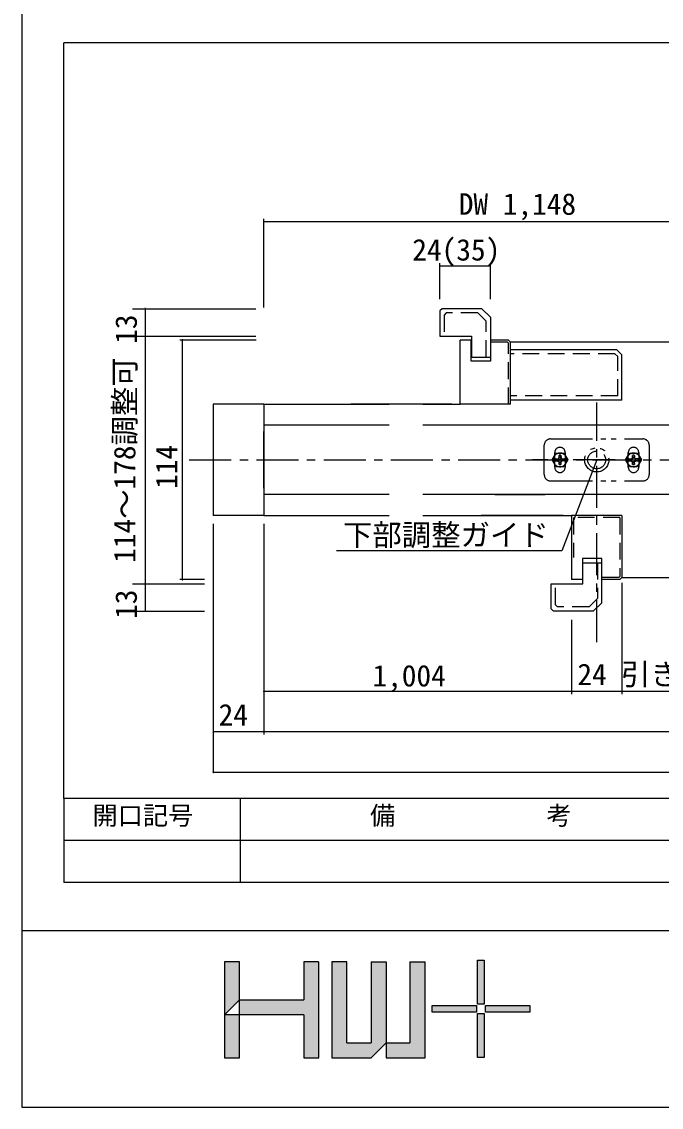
# Model space of a CAD drawing. Units: millimetres, scale not verified. Extents: x -800 to 800, y -554 to 554.
# Drawn here: x -800 to -496, y -554 to -37 of the extents above; entities that cross this region are included whole.
import ezdxf
from ezdxf.enums import TextEntityAlignment as Align

# ---------------------------------------------------------------- set-up
doc = ezdxf.new("R2010")
doc.units = ezdxf.units.MM
doc.header["$LTSCALE"] = 4
for name, pattern in [('CHAIN1', [8, 5, -1, 1, -1]), ('DOUBLE_CHAIN1', [8.8, 5, -1, 0.6, -0.6, 0.6, -1]), ('USER9', [3, 2, -1])]:
    doc.linetypes.add(name, pattern=pattern)
for name, color, linetype, lineweight in [('1-0', 7, 'Continuous', 25), ('1-3_0', 7, 'Continuous', 25), ('2-0', 7, 'Continuous', 25)]:
    doc.layers.add(name, color=color, linetype=linetype, lineweight=lineweight)
doc.styles.add('ＭＳ ゴシック', font='')
doc.styles.get('ＭＳ ゴシック').set_extended_font_data('MS Gothic')

msp = doc.modelspace()

# ---------------------------------------------------------------- linework, layer by layer
at = {"layer": '1-0'}
for p, q in [((152, -47), (-780, -47)), ((152, -47), (-780, -47)), ((-780, -407), (-780, -47)), ((152, -407), (-780, -407))]:
    msp.add_line(p, q, dxfattribs=at)
at = {"layer": '1-3_0'}
for p, q in [((152, -47), (-780, -47)), ((152, -47), (-780, -47)), ((-780, -407), (-780, -47)), ((152, -407), (-780, -407)), ((152, -407), (-780, -407)), ((-780, -407), (-780, -447)), ((-696, -407), (-696, -447)), ((152, -427), (-780, -427)), ((152, -447), (-780, -447)), ((800, -470), (-800, -470)), ((-703.403, -484.7), (-703.403, -530.41)), ((-696.28, -484.7), (-703.403, -484.7)), ((-658.657, -484.7), (-665.78, -484.7)), ((-665.78, -484.7), (-665.78, -502.805)), ((-645.205, -484.7), (-652.328, -484.7)), ((-652.328, -484.7), (-652.328, -530.41)), ((-645.192, -523.158), (-645.192, -484.7)), ((-633.658, -484.708), (-626.549, -484.708)), ((-633.647, -484.7), (-633.647, -523.345)), ((-626.549, -484.709), (-626.549, -530.41)), ((-615.208, -484.709), (-608.02, -484.709)), ((-615.184, -484.709), (-615.184, -523.313)), ((-608.02, -530.41), (-608.02, -484.709)), ((-703.403, -509.941), (-696.267, -502.805)), ((-696.267, -502.805), (-665.78, -502.805)), ((-665.78, -509.941), (-703.403, -509.941)), ((-652.328, -509.958), (-652.328, -510.358)), ((-645.192, -523.345), (-645.192, -509.731)), ((-645.192, -523.345), (-633.647, -523.345)), ((-633.647, -530.41), (-626.551, -523.313)), ((-626.549, -523.313), (-615.184, -523.313)), ((-652.328, -530.41), (-633.647, -530.41)), ((-626.549, -530.41), (-608.02, -530.41))]:
    msp.add_line(p, q, dxfattribs=at)
for points in [[(-800, -554), (800, -554), (800, 554), (-800, 554)], [(-582.986, -484.01), (-579.826, -484.01), (-579.826, -504.954), (-582.986, -504.954)], [(-604.674, -505.508), (-583.514, -505.508), (-583.514, -508.74), (-604.674, -508.74)], [(-579.298, -505.508), (-558.138, -505.508), (-558.138, -508.74), (-579.298, -508.74)], [(-582.986, -509.383), (-579.826, -509.383), (-579.826, -530.328), (-582.986, -530.328)]]:
    msp.add_lwpolyline(points, close=True, dxfattribs=at)
for points in [[(-703.403, -530.41), (-696.267, -530.41), (-696.267, -509.731), (-696.267, -484.7)], [(-665.78, -530.41), (-658.643, -530.41), (-658.643, -509.731), (-658.643, -484.7)], [(-665.78, -509.958), (-665.78, -510.358), (-665.78, -530.41)]]:
    msp.add_lwpolyline(points, dxfattribs=at)
at = {"layer": '1-3_0', "color": 134}
for points in [[(-703.403, -484.7), (-696.267, -484.7), (-703.403, -509.941), (-696.267, -502.805)], [(-665.78, -530.41), (-658.643, -530.41), (-658.657, -484.7)], [(-665.78, -530.41), (-658.657, -484.7), (-665.78, -484.7)], [(-645.205, -484.7), (-652.328, -484.7), (-652.328, -530.41)], [(-652.328, -530.41), (-645.192, -523.158), (-645.205, -484.7)], [(-626.551, -523.313), (-626.549, -484.709), (-633.647, -484.708)], [(-626.551, -523.313), (-633.647, -484.708), (-633.647, -523.345)], [(-608.02, -530.41), (-608.02, -484.709), (-615.184, -484.709)], [(-608.02, -530.41), (-615.184, -484.709), (-615.184, -523.313)], [(-582.986, -484.01), (-579.826, -484.01), (-582.986, -504.954), (-579.826, -504.954)], [(-696.267, -502.805), (-665.78, -509.958), (-696.267, -509.941)], [(-665.78, -502.805), (-696.267, -502.805), (-665.85, -509.941)], [(-665.78, -502.805), (-665.85, -509.941), (-665.78, -530.41)], [(-583.514, -505.508), (-604.674, -505.508), (-583.514, -508.74), (-604.674, -508.74)], [(-579.298, -505.508), (-558.138, -505.508), (-579.298, -508.74), (-558.138, -508.74)], [(-703.403, -509.941), (-703.403, -530.41), (-696.267, -509.941), (-696.267, -530.41)], [(-582.986, -509.383), (-579.826, -509.383), (-582.986, -530.328), (-579.826, -530.328)], [(-652.328, -530.41), (-633.647, -523.345), (-645.192, -523.158)], [(-652.328, -530.41), (-633.647, -530.41), (-626.551, -523.313)], [(-652.328, -530.41), (-626.551, -523.313), (-633.647, -523.345)], [(-626.549, -523.313), (-626.549, -530.41), (-608.02, -530.41)], [(-608.02, -530.41), (-615.184, -523.313), (-626.549, -523.313)]]:
    msp.add_solid(points, dxfattribs=at)
at = {"layer": '1-3_0'}
for points in [[(-703.403, -484.7), (-696.28, -484.7), (-703.403, -509.941), (-696.267, -502.805)], [(-665.78, -530.41), (-658.643, -530.41), (-658.643, -484.7)], [(-665.78, -530.41), (-658.643, -484.7), (-665.78, -502.805)], [(-665.78, -484.7), (-665.78, -502.805), (-658.657, -484.7)], [(-645.205, -484.7), (-652.328, -484.7), (-652.328, -530.41)], [(-652.328, -530.41), (-645.192, -523.158), (-645.205, -484.7)], [(-626.551, -523.313), (-626.549, -484.708), (-633.647, -484.708)], [(-626.551, -523.313), (-633.647, -484.708), (-633.647, -523.345)], [(-608.02, -530.41), (-608.02, -484.709), (-615.208, -484.709)], [(-608.02, -530.41), (-615.208, -484.709), (-615.184, -523.313)], [(-582.986, -504.954), (-579.826, -504.954), (-582.986, -484.01), (-579.826, -484.01)], [(-696.267, -502.805), (-696.267, -509.731), (-665.85, -509.941)], [(-665.78, -502.805), (-696.267, -502.805), (-665.85, -509.941)], [(-665.78, -502.805), (-665.85, -509.941), (-665.78, -530.41)], [(-604.674, -505.508), (-604.674, -508.74), (-583.514, -505.508), (-583.514, -508.74)], [(-579.298, -505.508), (-579.298, -508.74), (-558.138, -505.508), (-558.138, -508.74)], [(-703.403, -530.41), (-703.403, -509.941), (-696.267, -530.41), (-696.267, -509.731)], [(-582.986, -509.383), (-582.986, -530.328), (-579.826, -509.383), (-579.826, -530.328)], [(-652.328, -530.41), (-633.647, -523.345), (-645.192, -523.158)], [(-652.328, -530.41), (-633.647, -530.41), (-626.551, -523.313)], [(-652.328, -530.41), (-626.551, -523.313), (-633.647, -523.345)], [(-626.551, -523.313), (-626.549, -530.41), (-608.02, -530.41)], [(-608.02, -530.41), (-615.184, -523.313), (-626.551, -523.313)]]:
    msp.add_solid(points, dxfattribs=at)
at = {"layer": '2-0'}
for p, q in [((-684.823, -173.05), (-684.823, -130.895)), ((-684.823, -132.145), (-418.768, -132.145)), ((-600.933, -169.11), (-600.933, -151.933)), ((-600.933, -153.183), (-576.933, -153.183)), ((-576.933, -169.11), (-576.933, -151.933)), ((-747.253, -173.69), (-688.587, -173.69)), ((-741.253, -173.69), (-741.253, -317.69)), ((-599.933, -173.69), (-600.933, -174.69)), ((-580.933, -173.69), (-599.933, -173.69)), ((-580.933, -173.69), (-576.933, -177.69)), ((-576.933, -177.69), (-576.933, -196.69)), ((-747.253, -186.69), (-688.587, -186.69)), ((-688.425, -188.69), (-724.705, -188.69)), ((-723.455, -302.69), (-723.455, -188.69)), ((-586.083, -188.69), (-591.283, -188.69)), ((-591.283, -219.19), (-591.283, -188.69)), ((-586.083, -188.69), (-591.283, -188.69)), ((-586.083, -188.69), (-591.283, -188.69)), ((-585.933, -186.69), (-585.933, -196.69)), ((-568.283, -188.69), (-576.783, -188.69)), ((-576.783, -188.69), (-576.783, -198.69)), ((-567.283, -189.69), (-568.283, -188.69)), ((-567.283, -219.19), (-567.283, -189.69)), ((-482.768, -189.69), (-567.283, -189.69)), ((-516.783, -193.19), (-567.283, -193.19)), ((-567.283, -217.19), (-567.283, -193.19)), ((-514.283, -195.69), (-516.783, -193.19)), ((-514.283, -217.19), (-514.283, -195.69)), ((-585.933, -196.69), (-576.933, -196.69)), ((-708.823, -219.19), (-708.823, -272.19)), ((-684.823, -219.19), (-708.823, -219.19)), ((-684.823, -219.19), (-684.823, -272.19)), ((-684.823, -219.19), (-625.106, -219.19)), ((-595.283, -219.19), (-643.402, -219.19)), ((-609.01, -219.19), (-591.283, -219.19)), ((-567.283, -219.19), (-591.283, -219.19)), ((-514.283, -217.19), (-567.283, -217.19)), ((-625.106, -229.19), (-684.823, -229.19)), ((-684.823, -259.19), (-684.823, -232.19)), ((-418.768, -229.19), (-609.01, -229.19)), ((-447.327, -229.19), (-553.349, -229.19)), ((-526.283, -245.69), (-542.949, -289.008)), ((-625.106, -262.19), (-684.823, -262.19)), ((-574.868, -262.19), (-550.849, -262.19)), ((-684.823, -272.19), (-708.823, -272.19)), ((-684.823, -272.19), (-625.106, -272.19)), ((-609.01, -272.19), (-538.283, -272.19)), ((-542.283, -272.19), (-581.368, -272.19)), ((-538.283, -272.19), (-538.283, -302.69)), ((-514.283, -272.19), (-538.283, -272.19)), ((-514.283, -272.19), (-514.283, -301.69)), ((-684.823, -276.19), (-684.823, -357.286)), ((-684.823, -276.19), (-684.823, -376.502)), ((-684.823, -276.19), (-684.823, -376.502)), ((-542.949, -289.008), (-650.186, -289.008)), ((-532.933, -294.69), (-523.933, -294.69)), ((-532.933, -304.69), (-532.933, -294.69)), ((-523.933, -313.69), (-523.933, -294.69)), ((-523.783, -302.69), (-523.783, -292.69)), ((-747.253, -304.69), (-712.955, -304.69)), ((-712.984, -302.69), (-724.705, -302.69)), ((-533.083, -302.69), (-538.283, -302.69)), ((-533.083, -302.69), (-538.283, -302.69)), ((-533.083, -302.69), (-538.283, -302.69)), ((-515.283, -302.69), (-523.783, -302.69)), ((-514.283, -301.69), (-515.283, -302.69)), ((-514.283, -301.69), (-482.768, -301.69)), ((-514.283, -304.19), (-514.283, -357.286)), ((-527.933, -317.69), (-523.933, -313.69)), ((-747.253, -317.69), (-712.955, -317.69)), ((-546.933, -317.69), (-547.933, -316.69)), ((-527.933, -317.69), (-546.933, -317.69)), ((-538.283, -321.889), (-538.283, -357.286)), ((-538.283, -356.036), (-684.823, -356.036)), ((-514.283, -356.036), (-538.283, -356.036)), ((-684.823, -375.252), (-708.823, -375.252))]:
    msp.add_line(p, q, dxfattribs=at)
at = {"layer": '2-0', "linetype": 'USER9'}
for p, q in [((-597.943, -175.69), (-598.943, -176.69)), ((-582.933, -175.69), (-597.943, -175.69)), ((-582.933, -175.69), (-578.943, -179.68)), ((-598.943, -176.69), (-598.943, -186.69)), ((-578.943, -196.69), (-578.943, -179.68)), ((-568.697, -189.69), (-576.783, -189.69)), ((-568.283, -190.104), (-568.697, -189.69)), ((-568.283, -219.19), (-568.283, -190.104)), ((-516.283, -215.19), (-567.283, -215.19)), ((-515.283, -273.19), (-537.283, -273.19)), ((-537.283, -273.19), (-537.283, -292.19)), ((-515.283, -273.19), (-515.283, -301.275)), ((-525.933, -294.69), (-525.933, -311.7)), ((-545.933, -314.69), (-545.933, -304.69)), ((-515.697, -301.69), (-523.783, -301.69)), ((-515.283, -301.275), (-515.697, -301.69)), ((-545.933, -314.69), (-544.933, -315.69)), ((-525.933, -311.7), (-529.923, -315.69)), ((-529.923, -315.69), (-544.933, -315.69))]:
    msp.add_line(p, q, dxfattribs=at)
at = {"layer": '2-0', "linetype": 'CHAIN1'}
for p, q in [((-526.283, -332.537), (-526.283, -218.351)), ((-720.252, -245.69), (-407.411, -245.69)), ((-517.534, -245.69), (-556.857, -245.69))]:
    msp.add_line(p, q, dxfattribs=at)
at = {"layer": '2-0', "linetype": 'DOUBLE_CHAIN1'}
for p, q in [((-548.283, -235.689), (-504.283, -235.689)), ((-551.283, -252.69), (-551.283, -238.69)), ((-546.283, -249.19), (-546.283, -242.19)), ((-541.283, -242.19), (-541.283, -249.19)), ((-511.283, -249.19), (-511.283, -242.19)), ((-506.283, -242.19), (-506.283, -249.19)), ((-501.283, -238.69), (-501.283, -252.69)), ((-544.888, -245.165), (-544.686, -245.367)), ((-544.686, -246.013), (-544.888, -246.214)), ((-544.308, -244.585), (-544.106, -244.787)), ((-543.46, -244.787), (-543.259, -244.585)), ((-543.259, -246.794), (-543.46, -246.593)), ((-542.88, -245.367), (-543.276, -245.182)), ((-542.88, -246.013), (-542.679, -246.214)), ((-509.686, -245.367), (-509.887, -245.165)), ((-509.686, -246.013), (-509.887, -246.214)), ((-509.307, -246.794), (-509.106, -246.593)), ((-509.106, -244.787), (-509.29, -245.182)), ((-508.258, -244.585), (-508.46, -244.787)), ((-508.46, -246.593), (-508.258, -246.794)), ((-507.88, -245.367), (-507.678, -245.165)), ((-548.283, -255.69), (-504.283, -255.69))]:
    msp.add_line(p, q, dxfattribs=at)
at = {"layer": '2-0'}
for points in [[(-600.933, -174.69), (-600.933, -186.69), (-585.933, -186.69)], [(-576.783, -198.69), (-586.083, -198.69), (-586.083, -188.69)], [(-418.768, -229.19), (-418.768, -262.19), (-609.01, -262.19)], [(-708.823, -276.19), (-708.823, -394.37), (-314.18, -394.37), (104, -394.37)], [(-523.783, -292.69), (-533.083, -292.69), (-533.083, -302.69)], [(-547.933, -316.69), (-547.933, -304.69), (-532.933, -304.69)], [(-114.078, -356.036), (-314.18, -356.036), (-514.283, -356.036)], [(80, -375.252), (-314.18, -375.252), (-684.823, -375.252)]]:
    msp.add_lwpolyline(points, dxfattribs=at)
at = {"layer": '2-0', "linetype": 'USER9'}
msp.add_lwpolyline([(-516.283, -215.19), (-516.283, -196.518), (-517.611, -195.19), (-567.283, -195.19)], dxfattribs=at)
at = {"layer": '2-0', "linetype": 'DOUBLE_CHAIN1'}
for points in [[(-547.523, -245.69), (-545.653, -242.451), (-541.913, -242.451), (-540.043, -245.69), (-541.913, -248.929), (-545.653, -248.929)], [(-506.913, -248.929), (-510.653, -248.929), (-512.523, -245.69), (-510.653, -242.451), (-506.913, -242.451), (-505.043, -245.69)], [(-545.95, -245.225), (-544.888, -245.165), (-544.492, -244.98), (-544.291, -245.182), (-544.686, -245.367), (-544.852, -245.362)], [(-543.46, -244.787), (-543.456, -244.621), (-543.319, -243.525), (-543.259, -244.585), (-543.074, -244.98), (-543.276, -245.182)], [(-543.276, -246.197), (-542.88, -246.013), (-542.714, -246.017), (-541.617, -246.154), (-542.679, -246.214), (-543.074, -246.399)], [(-509.852, -245.362), (-510.949, -245.225), (-509.887, -245.165), (-509.492, -244.98), (-509.29, -245.182), (-509.686, -245.367)], [(-509.247, -247.854), (-509.307, -246.794), (-509.492, -246.399), (-509.29, -246.197), (-509.106, -246.593), (-509.11, -246.759)], [(-508.275, -245.182), (-508.46, -244.787), (-508.456, -244.621), (-508.318, -243.525), (-508.258, -244.585), (-508.074, -244.98)]]:
    msp.add_lwpolyline(points, close=True, dxfattribs=at)
for points in [[(-544.291, -246.197), (-544.686, -246.013), (-544.852, -246.017), (-545.95, -246.154)], [(-545.95, -246.154), (-544.888, -246.214), (-544.492, -246.399), (-544.308, -246.794), (-544.248, -247.854), (-544.11, -246.759), (-544.106, -246.593), (-544.308, -246.794)], [(-544.291, -245.182), (-544.106, -244.787), (-544.11, -244.621), (-544.248, -243.525), (-544.308, -244.585), (-544.492, -244.98)], [(-544.106, -246.593), (-544.291, -246.197), (-544.492, -246.399)], [(-543.276, -246.197), (-543.46, -246.593), (-543.456, -246.759), (-543.319, -247.854), (-543.259, -246.794), (-543.074, -246.399)], [(-543.074, -244.98), (-542.679, -245.165), (-541.617, -245.225), (-542.714, -245.362), (-542.88, -245.367), (-542.679, -245.165)], [(-509.29, -246.197), (-509.686, -246.013), (-509.852, -246.017), (-510.949, -246.154), (-509.887, -246.214), (-509.492, -246.399)], [(-509.492, -244.98), (-509.307, -244.585), (-509.247, -243.525), (-509.11, -244.621), (-509.106, -244.787), (-509.307, -244.585)], [(-508.275, -246.197), (-508.46, -246.593), (-508.456, -246.759), (-508.318, -247.854)], [(-508.318, -247.854), (-508.258, -246.794), (-508.074, -246.399), (-507.678, -246.214), (-506.616, -246.154), (-507.714, -246.017), (-507.88, -246.013), (-507.678, -246.214)], [(-508.275, -245.182), (-507.88, -245.367), (-507.714, -245.362), (-506.616, -245.225), (-507.678, -245.165), (-508.074, -244.98)], [(-507.88, -246.013), (-508.275, -246.197), (-508.074, -246.399)]]:
    msp.add_lwpolyline(points, dxfattribs=at)
for radius in [5.75, 4.25]:
    msp.add_circle((-526.283, -245.69), radius, dxfattribs=at)
at = {"layer": '2-0'}
for centre, start, end in [((-684.823, -132.145), 0, 180), ((-684.823, -132.145), 180, 0), ((-600.933, -153.183), 0, 180), ((-600.933, -153.183), 0, 180), ((-600.933, -153.183), 180, 0), ((-600.933, -153.183), 180, 0), ((-576.933, -153.183), 0, 180), ((-576.933, -153.183), 0, 180), ((-576.933, -153.183), 180, 0), ((-576.933, -153.183), 180, 0), ((-741.253, -173.69), 0, 180), ((-741.253, -173.69), 180, 0), ((-741.253, -186.69), 0, 180), ((-741.253, -186.69), 180, 0), ((-723.455, -188.69), 90, 270), ((-723.455, -188.69), 270, 90), ((-741.253, -304.69), 0, 180), ((-741.253, -304.69), 180, 0), ((-723.455, -302.69), 90, 270), ((-723.455, -302.69), 90, 270), ((-723.455, -302.69), 270, 90), ((-723.455, -302.69), 270, 90), ((-741.253, -317.69), 0, 180), ((-741.253, -317.69), 180, 0), ((-684.823, -356.036), 0, 180), ((-684.823, -356.036), 180, 0), ((-538.283, -356.036), 0, 180), ((-538.283, -356.036), 180, 0), ((-514.283, -356.036), 0, 180), ((-514.283, -356.036), 0, 180), ((-514.283, -356.036), 0, 180), ((-514.283, -356.036), 180, 0), ((-514.283, -356.036), 180, 0), ((-514.283, -356.036), 180, 0), ((-708.823, -375.252), 0, 180), ((-708.823, -375.252), 180, 0), ((-684.823, -375.252), 0, 180), ((-684.823, -375.252), 0, 180), ((-684.823, -375.252), 180, 0), ((-684.823, -375.252), 180, 0), ((-708.823, -394.37), 0, 180), ((-708.823, -394.37), 180, 0)]:
    msp.add_arc(centre, 0.156, start, end, dxfattribs=at)
at = {"layer": '2-0', "linetype": 'DOUBLE_CHAIN1'}
for centre, radius, start, end in [((-548.283, -238.69), 3, 90, 180), ((-504.283, -238.69), 3, 0, 90), ((-543.783, -245.69), 3.25, 142.55059, 142.33573), ((-543.783, -242.19), 2.5, 90, 180), ((-543.783, -242.19), 2.5, 0, 90), ((-508.783, -245.69), 3.25, 142.55059, 142.33573), ((-508.783, -242.19), 2.5, 90, 180), ((-508.783, -242.19), 2.5, 0, 90), ((-543.516, -245.69), 2.478, 169.19486, 190.80514), ((-543.783, -245.69), 1.118, 162.98773, 197.01227), ((-543.783, -245.959), 2.478, 90, 100.80514), ((-543.783, -245.42), 2.478, 259.19486, 270), ((-543.783, -245.69), 1.118, 72.98773, 107.01227), ((-543.783, -245.69), 1.118, 252.98773, 287.01227), ((-543.783, -245.959), 2.478, 79.19486, 90), ((-543.783, -245.42), 2.478, 270, 280.80514), ((-543.783, -245.69), 1.118, 342.98773, 17.01227), ((-544.051, -245.69), 2.478, 349.19486, 10.80514), ((-508.515, -245.69), 2.478, 169.19486, 190.80514), ((-508.783, -245.69), 1.118, 162.98773, 197.01227), ((-508.783, -245.959), 2.478, 90, 100.80514), ((-508.783, -245.42), 2.478, 259.19486, 270), ((-508.783, -245.69), 1.118, 72.98773, 107.01227), ((-508.783, -245.69), 1.118, 252.98773, 287.01227), ((-508.783, -245.959), 2.478, 79.19486, 90), ((-508.783, -245.42), 2.478, 270, 280.80514), ((-508.783, -245.69), 1.118, 342.98773, 17.01227), ((-509.05, -245.69), 2.478, 349.19486, 10.80514), ((-548.283, -252.69), 3, 180, 270), ((-543.783, -249.19), 2.5, 180, 270), ((-543.783, -249.19), 2.5, 270, 0), ((-508.783, -249.19), 2.5, 180, 270), ((-508.783, -249.19), 2.5, 270, 0), ((-504.283, -252.69), 3, 270, 0)]:
    msp.add_arc(centre, radius, start, end, dxfattribs=at)

# ---------------------------------------------------------------- texts
at = {"layer": '1-3_0', "style": 'ＭＳ ゴシック'}
for s, p in [('開口記号', (-766.322, -422.098)), ('備\u3000\u3000\u3000\u3000\u3000\u3000考', (-634.215, -422.098))]:
    msp.add_text(s, height=8.798, dxfattribs=at).set_placement(p, align=Align.BOTTOM_LEFT)
at = {"layer": '2-0', "style": 'ＭＳ ゴシック'}
for s, p in [('DW 1,148', (-591.959, -132.026)), ('24(35)', (-614.086, -153.815)), ('下部調整ガイド', (-647.088, -289.64)), ('引き残し120', (-514.762, -355.979)), ('1,004', (-633.037, -356.667)), ('24', (-535.499, -356.042)), ('24', (-706.281, -375.258))]:
    msp.add_text(s, height=10.26, dxfattribs=at).set_placement(p, align=Align.BOTTOM_LEFT)
for s, p in [('13', (-742.121, -190.405)), ('114～178調整可', (-742.81, -294.69)), ('114', (-722.824, -259.513)), ('13', (-742.121, -321.405))]:
    msp.add_text(s, height=10.26, rotation=90, dxfattribs=at).set_placement(p, align=Align.BOTTOM_LEFT)

doc.saveas('drawing.dxf')
